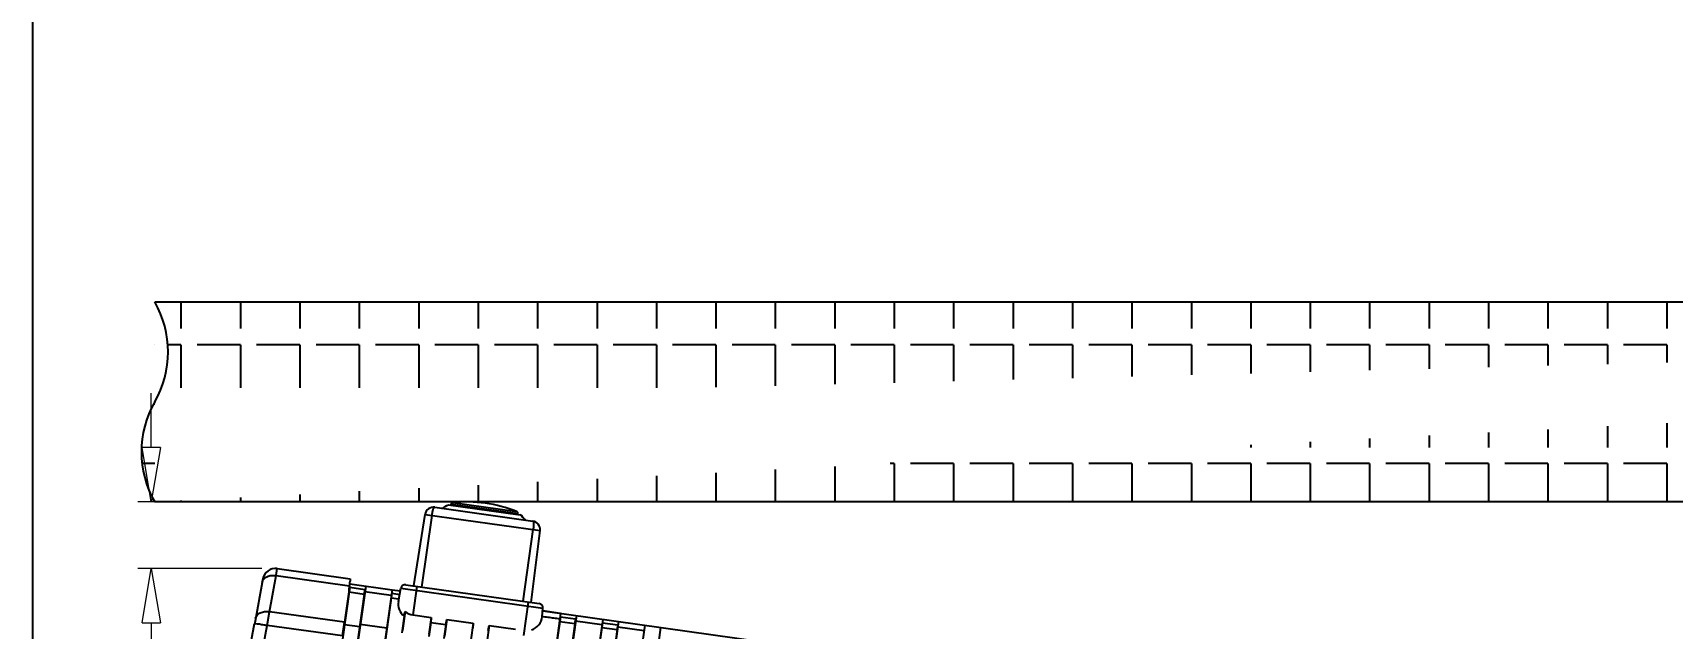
# Model space of a CAD drawing. Header units: millimetres. Extents: x 14343 to 15285, y -9166 to -7819.
# Drawn here: x 14343 to 14535.6, y -8575.4 to -8505.4 of the extents above; entities that cross this region are included whole.
import ezdxf

# ---------------------------------------------------------------- set-up
doc = ezdxf.new("R2010")
doc.units = ezdxf.units.MM
doc.layers.add('dim', color=3, linetype='Continuous', lineweight=9)
doc.styles.add('FFS', font='simfang0.ttf', dxfattribs={"width": 0.8})
doc.dimstyles.new('YanXiu', dxfattribs={"dimtxt": 2.5, "dimasz": 2.2, "dimexe": 1, "dimexo": 0, "dimgap": 0.66, "dimtad": 0, "dimzin": 9, "dimdsep": 46, "dimtxsty": 'FFS', "dimblk": 'CLOSEDBLANK', "dimcen": 0, "dimclrd": 256, "dimclre": 131, "dimclrt": 42, "dimazin": 0, "dimtfac": 1, "dimtofl": 0, "dimtmove": 0, "dimatfit": 3, "dimldrblk": 'CLOSEDBLANK', "dimfxl": 1, "dimlwd": 5, "dimlwe": 5, "dimarcsym": 0})

# ---------------------------------------------------------------- blocks, each defined once
blk = doc.blocks.new('_ClosedBlank')
at = {"color": 0, "linetype": 'ByBlock', "lineweight": -2}
for p, q in [((-1, 0.1666666666666667), (0, 0)), ((-1, 0.1666666666666667), (-1, -0.1666666666666667)), ((0, 0), (-1, -0.1666666666666667))]:
    blk.add_line(p, q, dxfattribs=at)
blk = doc.blocks.new('*D124')
at = {"layer": 'Defpoints', "color": 0}
for p in [(442.459149643013, 68.9759960628453), (440.3846693389551, 61.15559137630589), (457.052777370347, 61.15559137630589)]:
    blk.add_point(p, dxfattribs=at)
at = {"layer": 'dim', "lineweight": 5}
for p, q in [((457.052777370347, 75.3759960628453), (457.052777370347, 83.78836114978994)), ((457.052777370347, 54.75559137630589), (457.052777370347, 48.3555913763059))]:
    blk.add_line(p, q, dxfattribs=at)
at = {"layer": 'dim', "color": 131, "lineweight": 5}
for p, q in [((444.058349643013, 68.9759960628453), (458.651977370347, 68.9759960628453)), ((441.9838693389551, 61.15559137630589), (458.651977370347, 61.15559137630589))]:
    blk.add_line(p, q, dxfattribs=at)
at = {"layer": 'dim', "lineweight": 5, "xscale": 6.4, "yscale": 6.4, "zscale": 6.4}
for p, rotation in [((457.052777370347, 68.9759960628453), 270), ((457.052777370347, 61.15559137630589), 90)]:
    blk.add_blockref('_ClosedBlank', p, dxfattribs=dict(at, rotation=rotation))
at = {"layer": 'dim', "color": 42, "insert": (457.052777370347, 93.46539898762785), "char_height": 8, "attachment_point": 5, "rotation": 90, "style": 'FFS'}
blk.add_mtext('7.82', dxfattribs=at)
blk = doc.blocks.new('*D125')
at = {"layer": 'Defpoints', "color": 0}
for p in [(241.6241978880189, 129.9352850218474), (234.6919516254111, 107.4887693115578), (449.5903830135558, 100.7793963485256), (5.525407547678696, 61.15559137630589), (456.6476916886585, 61.15559137630589)]:
    blk.add_point(p, dxfattribs=at)
at = {"layer": 'dim', "color": 131, "lineweight": 5}
blk.add_line((241.6241978880189, 129.9352850218474), (235.7948376676501, 130.7525341218355), dxfattribs=at)
at = {"layer": 'dim', "lineweight": 5}
for start, end in [(172.7532680056997, 174.3465026291055), (177.67291063007, 179.2661452534759)]:
    blk.add_arc((732.2232210162234, 61.1555913763059), 499.6840275606302, start, end, dxfattribs=at)
at = {"layer": 'dim', "lineweight": 5, "xscale": 6.4, "yscale": 6.4, "zscale": 6.4}
for p, rotation in [((237.3785496831394, 130.5305050877098), 82.3863406324376), ((232.5391934555932, 61.15559137630593), 269.6330726267379)]:
    blk.add_blockref('_ClosedBlank', p, dxfattribs=dict(at, rotation=rotation))
at = {"layer": 'dim', "color": 42, "insert": (233.7505007055506, 95.9273400422913), "char_height": 8, "attachment_point": 5, "rotation": 86.0097066295878, "style": 'FFS'}
blk.add_mtext('7.98°', dxfattribs=at)
blk = doc.blocks.new('u9')
h = blk.add_hatch()
h.set_pattern_fill('ANGLE', style=0)
h.set_pattern_definition([(0, (-14912.19285506293, 8458.280552477207), (0, 6.985), [5.08, -1.905]), (90, (-14912.19285506293, 8458.280552477207), (-6.985, 4.276937690724653e-16), [5.08, -1.905])])
edge = h.paths.add_edge_path()
edge.add_line((5.525407547675059, 67.75873201770446), (456.647691688655, 67.75873201770446))
edge.add_line((456.6485919315819, 44.25383608333868), (5.525407547669602, 44.25383608333868))
edge.add_arc((466.8265104278162, 50.13006006693286), 11.75244796718289, 149.9999999999897, 210.0000000000103)
edge.add_arc((446.4706734353476, 61.8825080341212), 11.75244796718289, 329.9999999999897, 390.0000000000103)
edge.add_arc((-4.652510948564668, 61.88250803411938), 11.75244796718289, 329.9999999999897, 390.0000000000103)
edge.add_arc((15.70332604390387, 50.13006006693104), 11.75244796718289, 149.9999999999897, 210.0000000000103)
h.paths.add_polyline_path([(451.0527773703434, 89.99070179118826), (451.0527773703434, 110.1463774668646), (463.0527773703434, 110.1463774668646), (463.0527773703434, 89.99070179118826)], flags=9)
at = {"color": 7, "linetype": 'Continuous'}
for p, q in [((397.1955540507388, 82.51607999076805), (400.9303175375444, 109.1555533657956)), ((399.0474344321574, 82.25645500315659), (402.7821319483246, 108.8959376269595)), ((402.147129887062, 81.82189216521147), (405.8818933738676, 108.4613655402391)), ((402.2373214532763, 82.21315954691454), (405.9165169287189, 108.4565114794204)), ((403.9990102684806, 81.5622671776), (407.7337077846478, 108.2017498014029)), ((404.019888754352, 81.96325192971199), (407.6990842297946, 108.2066038622215)), ((407.0987057233815, 81.12770433965852), (410.8334692101889, 107.7671777146825)), ((407.1888972895995, 81.51897172135796), (410.8680927650403, 107.7623236538675)), ((408.9505861048001, 80.86807935204706), (412.6852836209709, 107.5075619758463)), ((408.9714645906733, 81.26906410415904), (412.6506600661178, 107.5124160366649)), ((448.1063241035336, 107.5905951236964), (443.4228132279568, 82.27276037688353)), ((449.5903830135521, 107.3825369899241), (444.9068728910588, 82.06470631398042)), ((428.7568894500891, 78.09132804982437), (432.49158696626, 104.7308106736273)), ((428.7777679359624, 78.49231280193635), (432.4569634114068, 104.7356647344459)), ((431.8565849049937, 77.65676521188288), (435.5913483917993, 104.2962385869068)), ((431.9467764712099, 78.04803259358232), (435.6259719466525, 104.2913845260882)), ((433.7293437722856, 77.79812497637977), (437.40853924773, 104.0414769088893)), ((411.0531027576726, 80.57331632877685), (271.3036414898106, 100.1655386529164)), ((399.1399455797364, 82.91632823354303), (402.2396410346391, 82.48176539560154)), ((412.766120181599, 79.52533564299665), (413.3158778846537, 83.44670513129313)), ((417.3596047463634, 82.2911065651133), (417.6337104102004, 84.24627623488414)), ((417.4752015871654, 82.86358735782414), (417.3596047463634, 82.2911065651133)), ((419.211485127782, 82.03148157750184), (419.485590791619, 83.98665124727268)), ((422.3111805826866, 81.59691873956035), (422.5852862465235, 83.55208840933119)), ((422.4267774234868, 82.1693995322712), (422.660059288135, 83.83337691926499)), ((424.1630609641052, 81.33729375194525), (424.4371666279421, 83.29246342171973)), ((424.2093447245625, 81.91949191506865), (424.4426265892125, 83.58346930206608)), ((427.2272861788952, 80.6497250596949), (427.5368620828449, 82.85790058377461)), ((427.3407142409505, 81.2067361595764), (427.6116351244582, 83.13918909371205)), ((429.3887424642617, 82.59827559616315), (429.3942024255357, 82.8892814765095)), ((434.5660489119673, 83.51444158004233), (434.3400677007467, 81.9012053589031)), ((434.5660487592631, 83.51444160145184), (443.4228132279568, 82.27276037688353)), ((404.019888754352, 81.96325192971199), (402.2373214532763, 82.21315954691454)), ((402.3144140762688, 82.76305390563357), (402.2396410346391, 82.48176539560154)), ((404.0969813773427, 82.51314628843465), (402.3144140762688, 82.76305390563357)), ((404.0915214160577, 82.22214040799008), (404.0969813773427, 82.51314628843465)), ((404.0915214160577, 82.22214040799008), (407.1912168709623, 81.78757757004496)), ((408.9714645906733, 81.26906410415904), (407.1888972895995, 81.51897172135796)), ((407.265989912592, 82.06886608008062), (407.1912168709623, 81.78757757004496)), ((409.0485572136658, 81.81895846287807), (407.265989912592, 82.06886608008062)), ((409.0430972523809, 81.5279525824335), (409.0485572136658, 81.81895846287807)), ((411.112585189434, 81.25586716567341), (411.024746579169, 80.24793397983376)), ((417.3596047463634, 82.2911065651133), (414.2599092914588, 82.72566940305842)), ((419.211485127782, 82.03148157750184), (419.2577688882393, 82.61367974062523)), ((422.3111805826866, 81.59691873956035), (419.211485127782, 82.03148157750184)), ((422.4267774234868, 82.1693995322712), (422.3111805826866, 81.59691873956035)), ((424.2093447245625, 81.91949191506865), (422.4267774234868, 82.1693995322712)), ((424.1630609641052, 81.33729375194525), (424.2093447245625, 81.91949191506865)), ((426.3070977919142, 81.03670979390881), (424.1630609641052, 81.33729375194525)), ((425.838280389491, 77.69267978352946), (426.3070977919142, 81.03670979390881)), ((429.3887424642617, 82.59827559616315), (432.4884379191662, 82.16371275821803)), ((432.5632109607814, 82.44500126815547), (432.4884379191662, 82.16371275821803)), ((432.5632109607814, 82.44500126815547), (434.3457782618589, 82.19509365095655)), ((433.8009527327722, 78.05575022248377), (434.340067599931, 81.90120537303665)), ((434.340067599931, 81.90120537303665), (443.1702365357105, 80.66325689452424)), ((434.3457782618589, 82.19509365095655), (434.3402945993494, 81.90282453833788)), ((443.4228133399611, 82.27276036118201), (443.1702365357105, 80.66325689452424)), ((443.9341245387204, 76.80628315907597), (444.9336969445485, 82.20971013122471)), ((408.9505861048001, 80.86807935204706), (411.0531027576726, 80.57331632877685)), ((427.7112253603027, 77.90856752273976), (411.024746579169, 80.24793397983376)), ((412.404566145824, 79.57602383160702), (411.3692566074733, 71.12042017343992)), ((427.1509606888158, 77.5086481312319), (411.4534398823725, 79.70936729527966)), ((413.3603092819576, 79.44203310392913), (412.1777669288913, 71.00707079931817)), ((428.0095591482568, 79.44614304810966), (427.7112253603027, 77.90856752273976)), ((428.8548605589549, 79.04220716065902), (427.9556443963829, 79.16827307042695)), ((428.84940059767, 78.75120128021081), (428.8548605589549, 79.04220716065902)), ((443.1702365357105, 80.66325689452424), (442.3844782698234, 76.41565323667237)), ((425.2440912890324, 77.77598232261153), (424.0615489352713, 69.34102001809879)), ((426.1998344253643, 77.64199159490454), (424.8700621339121, 69.2276888440756)), ((428.7568894500891, 78.09132804982437), (427.7734379175945, 78.22920336537209)), ((428.7777679359624, 78.49231280193635), (427.8497330312075, 78.6224189648783)), ((428.7777679359624, 78.49231280193635), (427.8497330312075, 78.6224189648783)), ((433.7084652864123, 77.39714022426779), (428.7568894500891, 78.09132804982437)), ((428.84940059767, 78.75120128021081), (431.9490960525745, 78.31663844226932)), ((433.7293437722856, 77.79812497637977), (431.9467764712099, 78.04803259358232)), ((432.0238690942006, 78.59792695230499), (431.9490960525745, 78.31663844226932)), ((433.8064363952781, 78.34801933510244), (432.0238690942006, 78.59792695230499)), ((433.7293437722856, 77.79812497637977), (433.7204974641008, 77.62822593608144)), ((442.3844782698234, 76.41565323667237), (433.7478815128943, 77.62680010266558)), ((433.8064363952781, 78.34801933510244), (433.8009527327722, 78.05575022248377)), ((433.6771475576043, 76.79566309610163), (433.6838002451423, 76.92343223883654)), ((442.2508932953442, 75.59366395334655), (433.6771475576043, 76.79566309610163)), ((442.3844865045594, 76.41565211007037), (442.250889621746, 75.59366447180219)), ((424.8700621339121, 69.2276888440756), (411.3692647111184, 71.12048635844258)), ((423.7434804045824, 68.39345527893238), (412.2230064293963, 70.00857196957077)), ((422.1226640953082, 68.11579638889816), (413.7049851735592, 69.2959156923389)), ((413.978492988701, 69.25757117299145), (413.9606802624348, 69.11209066868469)), ((421.8262772085618, 68.00937068191342), (413.9606802624348, 69.11209066868469)), ((421.6490668640781, 67.84162740638567), (414.0849318054552, 68.90208384331345)), ((421.8491562801682, 68.15414090824561), (421.8262772085618, 68.00937068191342))]:
    blk.add_line(p, q, dxfattribs=at)
at = {"color": 7}
for p, q in [((5.525407547675059, 67.75873201770446), (456.647691688655, 67.75873201770446)), ((456.6485919315819, 44.25383608333868), (5.525407547669602, 44.25383608333868))]:
    blk.add_line(p, q, dxfattribs=at)
at = {"color": 7, "linetype": 'Continuous'}
for centre, radius, start, end in [((411.5228586649264, 80.20452487891089), 0.5, 175.0194132591559, 262.0194132591593), ((427.2203794713714, 78.00380571486312), 0.5, 262.0194132594762, 349.0194129505595), ((449.6271074280503, 75.76342196436599), 15.9868097223, 174.3748270497454, 175.2255886923514), ((463.270934365517, 74.4287698581611), 29.6957580672, 173.8176462179577, 174.3924714407187), ((447.1891269596381, 76.18156000497402), 13.5187202833, 172.031036724456, 173.8629762891566), ((442.4591496430094, 77.07913670424387), 1.5, 262.0194132591593, 349.5194132592172), ((412.3618439945076, 70.99888713683322), 1, 173.0155928210633, 262.0194133258829), ((414.159197739822, 69.0877840613648), 0.2, 173.0194132591601, 248.2023550336084), ((420.0229308698199, 83.74991052690166), 15.9911785092, 248.2023550336084, 275.8364714847527), ((421.6287289509255, 68.04059064239118), 0.2, 275.8364714847527, 351.0194132591545), ((423.8823179696938, 69.38377044619483), 1, 262.0234620895205, 351.0204689940493)]:
    blk.add_arc(centre, radius, start, end, dxfattribs=at)
at = {"color": 7}
for centre, start, end in [((446.4706734353476, 61.8825080341212), 329.9999999999897, 30.00000000001033), ((466.8265104278162, 50.13006006693286), 149.9999999999897, 210.0000000000103)]:
    blk.add_arc(centre, 11.75244796718289, start, end, dxfattribs=at)
at = {"color": 7, "linetype": 'Continuous'}
for centre, major_axis, ratio, start_param, end_param in [((412.9847352686393, 81.08469629813408), (1.861942259617499, -0.2610356159814756), 0.9584987643999999, 2.0309779059, 3.1917832578), ((426.0568954765313, 79.25204043866688), (1.861942259617499, -0.2610356159814756), 0.9584987643999999, 1.0318184928, 1.5707963268), ((433.1397711070767, 109.0000597220132), (11.0925952612396, 54.11727512162322), 0.0021120749, -4.1726091006, -4.1605699377), ((426.1339690327386, 79.80179879582283), (1.890717592327515, -0.2650697833463508), 0.9584987643999999, -0.0501906042, 1.0195170545)]:
    blk.add_ellipse(centre, major_axis=major_axis, ratio=ratio, start_param=start_param, end_param=end_param, dxfattribs=at)
for points, start_tangent, end_tangent in [([(409.0430972523809, 81.5279525824335), (409.7322050868115, 81.43134287979046), (410.4213129195614, 81.3347331773839), (411.112585189434, 81.25586716567341)], (0.9903151672644588, -0.1388375651110586), (0.9903151672644588, -0.1388375651110586)), ([(444.7956483118633, 81.46345533133717), (444.6138211884227, 81.0836231640169), (444.2428474794888, 80.79925825612008), (443.7369888958838, 80.651954192439), (443.1702365357105, 80.66325689452424)], (-0.1819023633874968, -0.9833165971313833), (-0.987201345776983, 0.1594788478015625)), ([(444.9068728910588, 82.06470631398042), (444.7903204179875, 82.06085715640074), (444.467454707692, 82.09903279858554), (443.987311653158, 82.1734352373569), (443.4228139810384, 82.2727644477527)], (-0.1819023634313922, -0.9833165971232632), (-0.9833316757046425, 0.1818208336684764)), ([(433.6838002451423, 76.92343223883654), (433.6957698415972, 77.09404881077353)], (0.05199759246379385, 0.9986472101688211), (0.08246342610005801, 0.9965940915718097)), ([(444.0099506856113, 77.21617947563573), (443.8281286805704, 76.83635355539082)], (-0.1819023633143274, -0.9833165971449187), (-0.635973382680024, -0.7717109928739697)), ([(443.8281286805704, 76.83635355539082), (443.4571601136777, 76.55198760125131), (442.9512999378276, 76.40467954638007), (442.3845389072176, 76.41598102570788)], (-0.6359733827055465, -0.7717109928529362), (-0.9872013918669719, 0.1594785624963858)), ([(412.2229888917591, 70.00857443078712), (412.1919149431105, 70.02145099230256), (412.1667439020293, 70.05035324968412), (412.1472586873988, 70.09482920553273), (412.1331339485969, 70.15413716676267), (412.1241760570065, 70.22728920658847), (412.1201065192217, 70.313103238248), (412.120624906458, 70.41021743447345), (412.1253752519606, 70.51711070208694), (412.1339532559196, 70.63210640020407), (412.1458948228701, 70.7533959766879), (412.1606985544986, 70.87909295393547), (412.177769486736, 71.00708904419298)], (-0.9902296778882469, 0.1394459932351546), (0.1388546059008293, 0.990312778075758)), ([(413.0316675806662, 69.89520144980634), (413.7049851735592, 69.2959156923389)], (0.9903151672644588, -0.1388375651110586), (0.9903151672644588, -0.1388375651110586)), ([(422.9348192533125, 68.50682579869681), (422.1226640953082, 68.11579638889816)], (-0.9903151672644588, 0.1388375651110586), (-0.9903151672644588, 0.1388375651110586)), ([(424.061558190655, 69.34108604162975), (424.0427767167548, 69.21332513229936), (424.0224175988133, 69.08840261386649), (424.0005355908415, 68.96850193515274), (423.977175675469, 68.85557253174193), (423.9523651386098, 68.75148509152132), (423.9261670899523, 68.65796509548818), (423.8986540245296, 68.57657415222639), (423.8699203627493, 68.50870250117805), (423.8400332719757, 68.45556118028617), (423.8090353450152, 68.41816205188661), (423.7769388979705, 68.39728449600443), (423.7434804042841, 68.3934552789724)], (-0.1388047579945266, -0.9903197661150065), (-0.9903821467540486, 0.1383589657045851))]:
    blk.add_spline(points, degree=3, dxfattribs=dict(at, start_tangent=start_tangent, end_tangent=end_tangent))
at = {"layer": 'Defpoints', "color": 2}
blk.add_lwpolyline([(-3.637978807091713e-12, 673.520345422703), (470.9806695593961, 673.520345422703), (470.9806695593961, 0), (-3.637978807091713e-12, 0)], close=True, dxfattribs=at)
at = {"layer": 'dim'}
dim = blk.add_angular_dim_2l(base=(234.6919516254075, 114.0919099529564), line1=((449.5903830135521, 107.3825369899241), (241.6241978880153, 136.538425663246)), line2=((5.525407547675059, 67.75873201770446), (456.647691688655, 67.75873201770446)), dimstyle='YanXiu', override={"dimtxt": 8, "dimasz": 6.4, "dimexe": 1.5992, "dimgap": 1.5992, "dimzin": 8}, dxfattribs=at)
dim.commit()
dim.dimension.update_dxf_attribs({"geometry": '*D125', "text_midpoint": (233.7505007055469, 102.5304806836899), "insert": (-3.637978807091713e-12, 6.603140641398568)})
dim = blk.add_linear_dim(base=(457.0527773703434, 67.75873201770446), p1=(442.4591496430094, 75.57913670424387), p2=(440.3846693389514, 67.75873201770446), angle=90, dimstyle='YanXiu', override={"dimtxt": 8, "dimasz": 6.4, "dimexe": 1.5992, "dimexo": 1.5992, "dimgap": 1.5992, "dimzin": 8, "dimblk": 'ClosedBlank', "dimblk2": 'ClosedBlank', "dimldrblk": 'ClosedBlank'}, dxfattribs=at)
dim.commit()
dim.dimension.update_dxf_attribs({"geometry": '*D124', "text_midpoint": (457.0527773703434, 100.0685396290264), "dimtype": 128, "insert": (-3.637978807091713e-12, 6.603140641398568)})

msp = doc.modelspace()

# ---------------------------------------------------------------- block references
at = {"rotation": 180}
msp.add_blockref('u9', (14813.94824794438, -8492.810112410534), dxfattribs=at)

doc.saveas('drawing.dxf')
